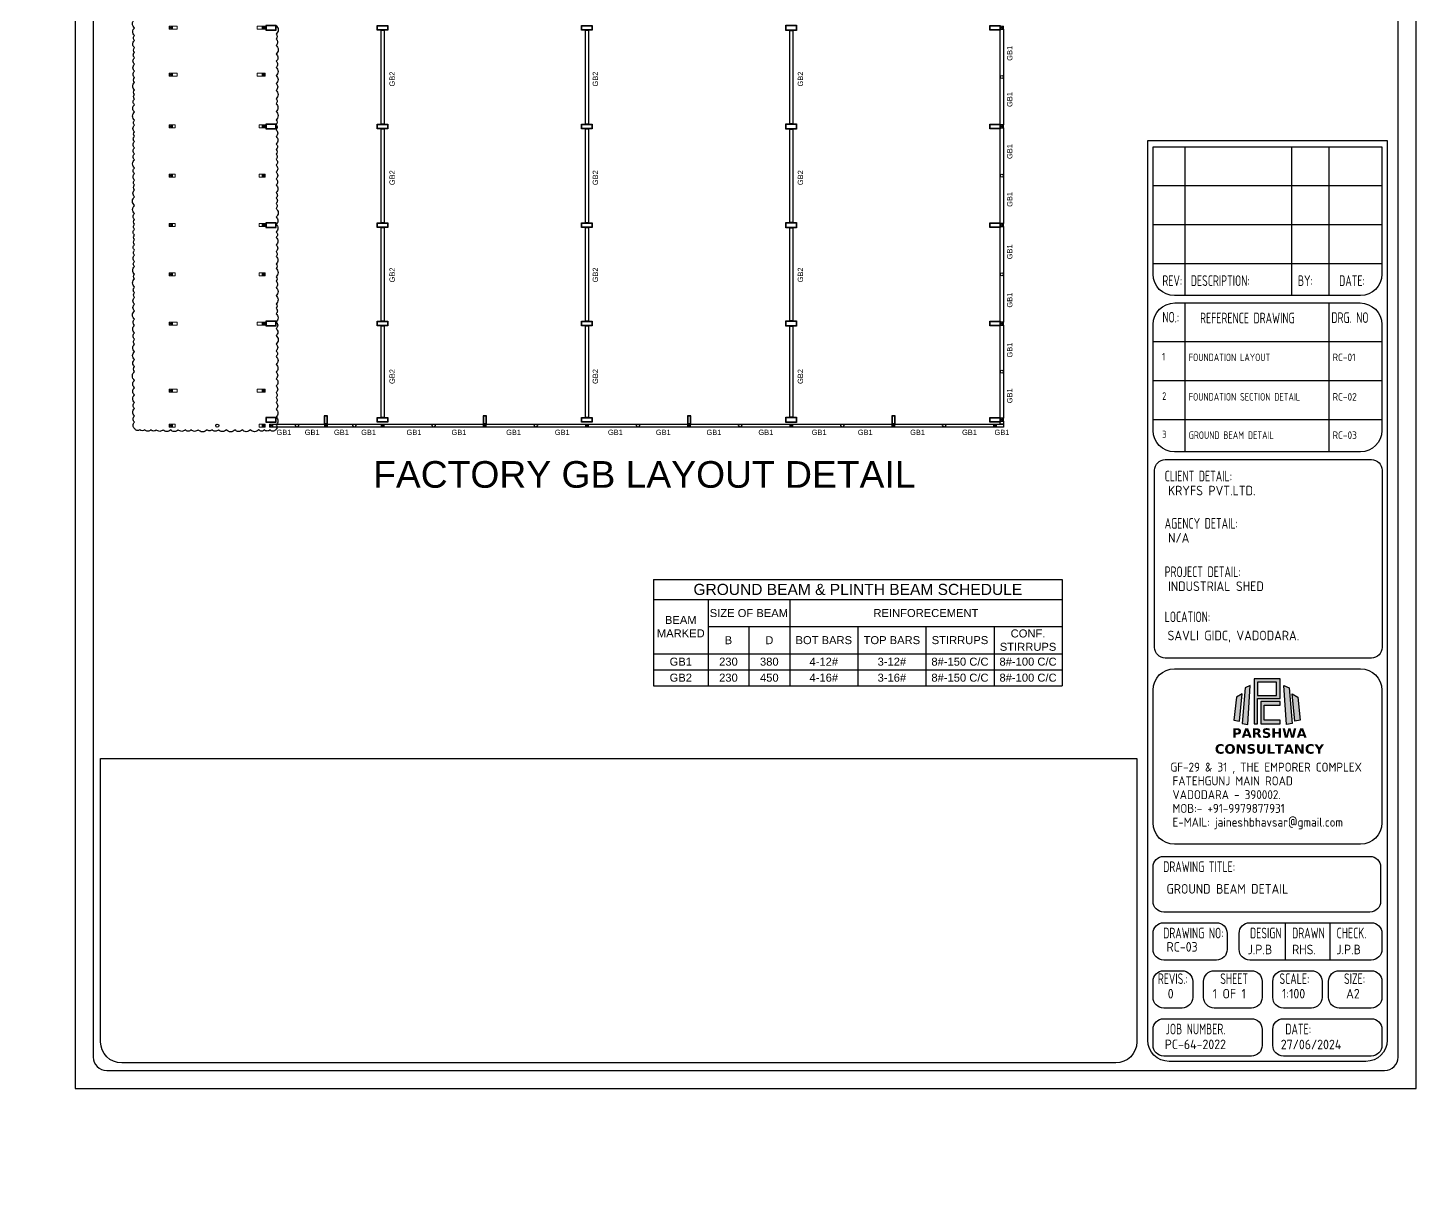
# Model space of a CAD drawing. Header units: inches. Extents: x -605 to 2991212, y -2872845 to 0.
# Drawn here: x 2460147 to 2564260, y -2521806 to -2434741 of the extents above; entities that cross this region are included whole.
import ezdxf
from ezdxf import colors
from ezdxf.entities.mleader import LeaderData, LeaderLine
from ezdxf.enums import TextEntityAlignment as Align
from ezdxf.math import Vec2, Vec3

# ---------------------------------------------------------------- set-up
doc = ezdxf.new("R2010")
doc.units = ezdxf.units.IN
doc.header["$LTSCALE"] = 600
doc.header["$MEASUREMENT"] = 0
doc.layers.add('rRCC 2', color=40, linetype='Continuous', lineweight=15)
doc.layers.add('rSHEET', color=2, linetype='Continuous', lineweight=30)
doc.layers.add('see level', color=2, linetype='Continuous')
doc.styles.get("Standard").update_dxf_attribs({"font": 'arial.ttf'})
doc.styles.add('TEXT3', font='geniso.shx')
doc.styles.add('TEXT3 0.75NA', font='geniso.shx', dxfattribs={"width": 0.75})

# ---------------------------------------------------------------- blocks, each defined once
blk = doc.blocks.new('*T1326')
at = {"layer": 'see level', "color": 0, "linetype": 'ByBlock', "lineweight": -2}
for p, q in [((0, 0), (30635, 0)), ((0, 0), (0, -5576)), ((30635, 0), (30635, -7977)), ((0, -1512), (30635, -1512)), ((4085, -1512), (4085, -7977)), ((10212, -1512), (10212, -7977)), ((4085, -3544), (30635, -3544)), ((7148, -3544), (7148, -7977)), ((15317, -3544), (15317, -7977)), ((20423, -3544), (20423, -7977)), ((25529, -3544), (25529, -7977)), ((0, -5576), (30635, -5576)), ((0, -5576), (0, -7977)), ((0, -6776), (30635, -6776)), ((0, -7977), (30635, -7977))]:
    blk.add_line(p, q, dxfattribs=at)
at = {"layer": 'see level', "color": 0, "linetype": 'ByBlock', "attachment_point": 5}
for s, insert, char_height, width in [('GROUND BEAM & PLINTH BEAM SCHEDULE', (15317, -756), 833.64, 30234.8), ('BEAM MARKED', (2042, -3544), 600.22, 3684.51), ('SIZE OF BEAM', (7148, -2528), 600.22, 5726.84), ('REINFORECEMENT', (20423, -2528), 600.22, 20023.15), ('CONF. STIRRUPS', (28082, -4560), 600.22, 4705.68), ('B', (5616, -4560), 600, 2663.35), ('D', (8680, -4560), 600, 2663.35), ('BOT BARS', (12765, -4560), 600.2, 4705.68), ('TOP BARS', (17870, -4560), 600.2, 4705.68), ('STIRRUPS', (22976, -4560), 600.2, 4705.68), ('GB1', (2042, -6176), 600.2, 3684.51), ('230', (5616, -6176), 600.2, 2663.35), ('380', (8680, -6176), 600.2, 2663.35), ('4-12#', (12765, -6176), 600.2, 4705.68), ('3-12#', (17870, -6176), 600.2, 4705.68), ('8#-150 C/C', (22976, -6176), 600.2, 4705.68), ('8#-100 C/C', (28082, -6176), 600.2, 4705.68), ('GB2', (2042, -7376), 600.2, 3684.51), ('230', (5616, -7376), 600.2, 2663.35), ('450', (8680, -7376), 600.2, 2663.35), ('4-16#', (12765, -7376), 600.2, 4705.68), ('3-16#', (17870, -7376), 600.2, 4705.68), ('8#-150 C/C', (22976, -7376), 600.2, 4705.68), ('8#-100 C/C', (28082, -7376), 600.2, 4705.68)]:
    blk.add_mtext(s, dxfattribs=dict(at, insert=insert, char_height=char_height, width=width))
blk = doc.blocks.new('CCGE4RC G')
at = {"color": 3, "linetype": 'ByBlock'}
for points in [[(2419338, -2536288), (2420108, -2536288), (2420108, -2535938), (2419338, -2535938)], [(2427683, -2535938), (2428483, -2535938), (2428483, -2536288), (2427683, -2536288)], [(2443003, -2535938), (2443803, -2535938), (2443803, -2536288), (2443003, -2536288)], [(2458323, -2535913), (2459123, -2535913), (2459123, -2536313), (2458323, -2536313)], [(2473613, -2535938), (2474383, -2535938), (2474383, -2536288), (2473613, -2536288)], [(2419338, -2543688), (2420108, -2543688), (2420108, -2543338), (2419338, -2543338)], [(2427683, -2543338), (2428483, -2543338), (2428483, -2543688), (2427683, -2543688)], [(2443003, -2543338), (2443803, -2543338), (2443803, -2543688), (2443003, -2543688)], [(2458323, -2543313), (2459123, -2543313), (2459123, -2543713), (2458323, -2543713)], [(2473613, -2543338), (2474383, -2543338), (2474383, -2543688), (2473613, -2543688)], [(2419338, -2551088), (2420108, -2551088), (2420108, -2550738), (2419338, -2550738)], [(2427683, -2550738), (2428483, -2550738), (2428483, -2551088), (2427683, -2551088)], [(2443003, -2550738), (2443803, -2550738), (2443803, -2551088), (2443003, -2551088)], [(2458323, -2550713), (2459123, -2550713), (2459123, -2551113), (2458323, -2551113)], [(2473613, -2550738), (2474383, -2550738), (2474383, -2551088), (2473613, -2551088)], [(2419338, -2558488), (2420108, -2558488), (2420108, -2558138), (2419338, -2558138)], [(2427683, -2558138), (2428483, -2558138), (2428483, -2558488), (2427683, -2558488)], [(2443003, -2558138), (2443803, -2558138), (2443803, -2558488), (2443003, -2558488)], [(2458323, -2558113), (2459123, -2558113), (2459123, -2558513), (2458323, -2558513)], [(2473613, -2558138), (2474383, -2558138), (2474383, -2558488), (2473613, -2558488)], [(2423708, -2565218), (2423708, -2565818), (2423958, -2565818), (2423958, -2565218)], [(2435618, -2565218), (2435618, -2565818), (2435868, -2565818), (2435868, -2565218)], [(2450938, -2565218), (2450938, -2565818), (2451188, -2565818), (2451188, -2565218)], [(2458323, -2565318), (2459123, -2565318), (2459123, -2565718), (2458323, -2565718)], [(2466258, -2565218), (2466258, -2565818), (2466508, -2565818), (2466508, -2565218)], [(2419338, -2565693), (2420108, -2565693), (2420108, -2565343), (2419338, -2565343)], [(2427683, -2565343), (2428483, -2565343), (2428483, -2565693), (2427683, -2565693)], [(2443003, -2565343), (2443803, -2565343), (2443803, -2565693), (2443003, -2565693)], [(2473608, -2565343), (2474378, -2565343), (2474378, -2565693), (2473608, -2565693)]]:
    blk.add_lwpolyline(points, close=True, dxfattribs=at)
at = {"color": 2, "linetype": 'ByBlock'}
for points in [[(2419363, -2536263), (2420083, -2536263), (2420083, -2535963), (2419363, -2535963)], [(2427708, -2535963), (2428458, -2535963), (2428458, -2536263), (2427708, -2536263)], [(2443028, -2535963), (2443778, -2535963), (2443778, -2536263), (2443028, -2536263)], [(2458348, -2535938), (2459098, -2535938), (2459098, -2536288), (2458348, -2536288)], [(2473638, -2535963), (2474358, -2535963), (2474358, -2536263), (2473638, -2536263)], [(2419363, -2543663), (2420083, -2543663), (2420083, -2543363), (2419363, -2543363)], [(2427708, -2543363), (2428458, -2543363), (2428458, -2543663), (2427708, -2543663)], [(2443028, -2543363), (2443778, -2543363), (2443778, -2543663), (2443028, -2543663)], [(2458348, -2543338), (2459098, -2543338), (2459098, -2543688), (2458348, -2543688)], [(2473638, -2543363), (2474358, -2543363), (2474358, -2543663), (2473638, -2543663)], [(2458348, -2550738), (2459098, -2550738), (2459098, -2551088), (2458348, -2551088)], [(2419363, -2551063), (2420083, -2551063), (2420083, -2550763), (2419363, -2550763)], [(2427708, -2550763), (2428458, -2550763), (2428458, -2551063), (2427708, -2551063)], [(2443028, -2550763), (2443778, -2550763), (2443778, -2551063), (2443028, -2551063)], [(2473638, -2550763), (2474358, -2550763), (2474358, -2551063), (2473638, -2551063)], [(2419363, -2558463), (2420083, -2558463), (2420083, -2558163), (2419363, -2558163)], [(2427708, -2558163), (2428458, -2558163), (2428458, -2558463), (2427708, -2558463)], [(2443028, -2558163), (2443778, -2558163), (2443778, -2558463), (2443028, -2558463)], [(2458348, -2558138), (2459098, -2558138), (2459098, -2558488), (2458348, -2558488)], [(2473638, -2558163), (2474358, -2558163), (2474358, -2558463), (2473638, -2558463)], [(2423733, -2565243), (2423733, -2565793), (2423933, -2565793), (2423933, -2565243)], [(2435643, -2565243), (2435643, -2565793), (2435843, -2565793), (2435843, -2565243)], [(2450963, -2565243), (2450963, -2565793), (2451163, -2565793), (2451163, -2565243)], [(2466283, -2565243), (2466283, -2565793), (2466483, -2565793), (2466483, -2565243)], [(2419363, -2565668), (2420083, -2565668), (2420083, -2565368), (2419363, -2565368)], [(2427708, -2565368), (2428458, -2565368), (2428458, -2565668), (2427708, -2565668)], [(2443028, -2565368), (2443778, -2565368), (2443778, -2565668), (2443028, -2565668)], [(2458348, -2565343), (2459098, -2565343), (2459098, -2565693), (2458348, -2565693)], [(2473633, -2565368), (2474353, -2565368), (2474353, -2565668), (2473633, -2565668)]]:
    blk.add_lwpolyline(points, close=True, dxfattribs=at)
at = {"color": 8, "linetype": 'ByBlock'}
for centre in [(2474513, -2539813), (2474513, -2539813), (2474513, -2547213), (2474513, -2547213), (2474513, -2554613), (2474513, -2554613), (2474513, -2561915), (2474513, -2561915), (2415688, -2565962), (2421663, -2565958), (2425958, -2565957), (2431913, -2565957), (2439573, -2565957), (2439573, -2565957), (2447233, -2565957), (2447233, -2565957), (2454893, -2565957), (2454893, -2565957), (2462553, -2565957), (2462553, -2565957), (2470188, -2565957)]:
    blk.add_circle(centre, 115, dxfattribs=at)
at = {"layer": 'rRCC 2', "color": 6}
for p, q in [((2412088, -2535998), (2412318, -2536228)), ((2412088, -2536228), (2412318, -2535998)), ((2419288, -2535998), (2419058, -2536228)), ((2419288, -2536228), (2419058, -2535998)), ((2474628, -2535998), (2474398, -2536228)), ((2474628, -2536228), (2474398, -2535998)), ((2412088, -2539509), (2412318, -2539739)), ((2412088, -2539739), (2412318, -2539509)), ((2419288, -2539509), (2419058, -2539739)), ((2419288, -2539739), (2419058, -2539509)), ((2412088, -2543398), (2412318, -2543628)), ((2412088, -2543628), (2412318, -2543398)), ((2419288, -2543398), (2419058, -2543628)), ((2419288, -2543628), (2419058, -2543398)), ((2474628, -2543398), (2474398, -2543628)), ((2474628, -2543628), (2474398, -2543398)), ((2412088, -2547099), (2412318, -2547329)), ((2412088, -2547329), (2412318, -2547099)), ((2419288, -2547099), (2419058, -2547329)), ((2419288, -2547329), (2419058, -2547099)), ((2412088, -2550798), (2412318, -2551028)), ((2412088, -2551028), (2412318, -2550798)), ((2419288, -2550798), (2419058, -2551028)), ((2419288, -2551028), (2419058, -2550798)), ((2474628, -2550798), (2474398, -2551028)), ((2474628, -2551028), (2474398, -2550798)), ((2412088, -2554499), (2412318, -2554729)), ((2412088, -2554729), (2412318, -2554499)), ((2419288, -2554499), (2419058, -2554729)), ((2419288, -2554729), (2419058, -2554499)), ((2412088, -2558199), (2412318, -2558429)), ((2412088, -2558429), (2412318, -2558199)), ((2419288, -2558198), (2419058, -2558428)), ((2419288, -2558428), (2419058, -2558198)), ((2474628, -2558198), (2474398, -2558428)), ((2474628, -2558428), (2474398, -2558198)), ((2412088, -2563217), (2412318, -2563447)), ((2412088, -2563447), (2412318, -2563217)), ((2419288, -2563217), (2419058, -2563447)), ((2419288, -2563447), (2419058, -2563217)), ((2412088, -2565842), (2412318, -2566072)), ((2412088, -2566072), (2412318, -2565842)), ((2419288, -2565842), (2419058, -2566072)), ((2419288, -2566072), (2419058, -2565842)), ((2419838, -2565842), (2419608, -2566072)), ((2419838, -2566072), (2419608, -2565842)), ((2423948, -2565842), (2423718, -2566072)), ((2423948, -2566072), (2423718, -2565842)), ((2428198, -2565842), (2427968, -2566072)), ((2428198, -2566072), (2427968, -2565842)), ((2435858, -2565842), (2435628, -2566072)), ((2435858, -2566072), (2435628, -2565842)), ((2443518, -2565842), (2443288, -2566072)), ((2443518, -2566072), (2443288, -2565842)), ((2451178, -2565842), (2450948, -2566072)), ((2451178, -2566072), (2450948, -2565842)), ((2458838, -2565842), (2458608, -2566072)), ((2458838, -2566072), (2458608, -2565842)), ((2466498, -2565842), (2466268, -2566072)), ((2466498, -2566072), (2466268, -2565842)), ((2474108, -2565842), (2473878, -2566072)), ((2474108, -2566072), (2473878, -2565842)), ((2474628, -2565403), (2474398, -2565633)), ((2474628, -2565633), (2474398, -2565403))]:
    blk.add_line(p, q, dxfattribs=at)
for points in [[(2412088, -2536228), (2412088, -2535998), (2412688, -2535998), (2412688, -2536228)], [(2412088, -2535998), (2412318, -2535998), (2412318, -2536228), (2412088, -2536228)], [(2419288, -2536228), (2419288, -2535998), (2418688, -2535998), (2418688, -2536228)], [(2419288, -2535998), (2419058, -2535998), (2419058, -2536228), (2419288, -2536228)], [(2474628, -2535998), (2474398, -2535998), (2474398, -2536228), (2474628, -2536228)], [(2412088, -2539739), (2412088, -2539509), (2412688, -2539509), (2412688, -2539739)], [(2412088, -2539509), (2412318, -2539509), (2412318, -2539739), (2412088, -2539739)], [(2419288, -2539739), (2419288, -2539509), (2418688, -2539509), (2418688, -2539739)], [(2419288, -2539509), (2419058, -2539509), (2419058, -2539739), (2419288, -2539739)], [(2412088, -2543628), (2412088, -2543398), (2412538, -2543398), (2412538, -2543628)], [(2412088, -2543398), (2412318, -2543398), (2412318, -2543628), (2412088, -2543628)], [(2419288, -2543628), (2419288, -2543398), (2418838, -2543398), (2418838, -2543628)], [(2419288, -2543398), (2419058, -2543398), (2419058, -2543628), (2419288, -2543628)], [(2474628, -2543398), (2474398, -2543398), (2474398, -2543628), (2474628, -2543628)], [(2412088, -2547329), (2412088, -2547099), (2412538, -2547099), (2412538, -2547329)], [(2412088, -2547099), (2412318, -2547099), (2412318, -2547329), (2412088, -2547329)], [(2419288, -2547329), (2419288, -2547099), (2418838, -2547099), (2418838, -2547329)], [(2419288, -2547099), (2419058, -2547099), (2419058, -2547329), (2419288, -2547329)], [(2412088, -2551028), (2412088, -2550798), (2412538, -2550798), (2412538, -2551028)], [(2412088, -2550798), (2412318, -2550798), (2412318, -2551028), (2412088, -2551028)], [(2419288, -2551028), (2419288, -2550798), (2418838, -2550798), (2418838, -2551028)], [(2419288, -2550798), (2419058, -2550798), (2419058, -2551028), (2419288, -2551028)], [(2474628, -2550798), (2474398, -2550798), (2474398, -2551028), (2474628, -2551028)], [(2412088, -2554729), (2412088, -2554499), (2412538, -2554499), (2412538, -2554729)], [(2412088, -2554499), (2412318, -2554499), (2412318, -2554729), (2412088, -2554729)], [(2419288, -2554729), (2419288, -2554499), (2418838, -2554499), (2418838, -2554729)], [(2419288, -2554499), (2419058, -2554499), (2419058, -2554729), (2419288, -2554729)], [(2412088, -2558429), (2412088, -2558199), (2412688, -2558199), (2412688, -2558429)], [(2412088, -2558199), (2412318, -2558199), (2412318, -2558429), (2412088, -2558429)], [(2419288, -2558428), (2419288, -2558198), (2418688, -2558198), (2418688, -2558428)], [(2419288, -2558198), (2419058, -2558198), (2419058, -2558428), (2419288, -2558428)], [(2474628, -2558198), (2474398, -2558198), (2474398, -2558428), (2474628, -2558428)], [(2412088, -2563447), (2412088, -2563217), (2412688, -2563217), (2412688, -2563447)], [(2412088, -2563217), (2412318, -2563217), (2412318, -2563447), (2412088, -2563447)], [(2419288, -2563447), (2419288, -2563217), (2418688, -2563217), (2418688, -2563447)], [(2419288, -2563217), (2419058, -2563217), (2419058, -2563447), (2419288, -2563447)], [(2412088, -2566072), (2412088, -2565842), (2412538, -2565842), (2412538, -2566072)], [(2412088, -2565842), (2412318, -2565842), (2412318, -2566072), (2412088, -2566072)], [(2419288, -2566072), (2419288, -2565842), (2418838, -2565842), (2418838, -2566072)], [(2419288, -2565842), (2419058, -2565842), (2419058, -2566072), (2419288, -2566072)], [(2419838, -2565842), (2419608, -2565842), (2419608, -2566072), (2419838, -2566072)], [(2423948, -2565842), (2423718, -2565842), (2423718, -2566072), (2423948, -2566072)], [(2428198, -2565842), (2427968, -2565842), (2427968, -2566072), (2428198, -2566072)], [(2435858, -2565842), (2435628, -2565842), (2435628, -2566072), (2435858, -2566072)], [(2443518, -2565842), (2443288, -2565842), (2443288, -2566072), (2443518, -2566072)], [(2451178, -2565842), (2450948, -2565842), (2450948, -2566072), (2451178, -2566072)], [(2458838, -2565842), (2458608, -2565842), (2458608, -2566072), (2458838, -2566072)], [(2466498, -2565842), (2466268, -2565842), (2466268, -2566072), (2466498, -2566072)], [(2474108, -2565842), (2473878, -2565842), (2473878, -2566072), (2474108, -2566072)], [(2474628, -2565403), (2474398, -2565403), (2474398, -2565633), (2474628, -2565633)]]:
    blk.add_lwpolyline(points, close=True, dxfattribs=at)
blk = doc.blocks.new('Q')
at = {"linetype": 'Continuous', "ltscale": 0.5}
h = blk.add_hatch(color=10, dxfattribs=at)
h.dxf.hatch_style = 1
h.paths.add_polyline_path([(7.87, 17.31), (7.27, 9.83), (8.41, 9.62), (8.96, 17.82)])
h.paths.add_polyline_path([(17.1, 17.31), (17.7, 9.83), (16.56, 9.62), (16.01, 17.82)])
h = blk.add_hatch(color=152, dxfattribs=at)
h.dxf.hatch_style = 1
h.paths.add_polyline_path([(9.79, 19.18), (9.79, 9.76), (10.5, 9.76), (10.5, 15.05), (15.19, 15.05), (15.19, 19.18)])
h.paths.add_polyline_path([(10.5, 18.5), (10.5, 15.72), (14.45, 15.72), (14.45, 18.5)], flags=16)
h = blk.add_hatch(color=152, dxfattribs=at)
h.dxf.hatch_style = 1
h.paths.add_polyline_path([(6.07, 15.37), (5.53, 10.52), (6.67, 10.29), (7.27, 16.02)])
h.paths.add_polyline_path([(18.9, 15.37), (19.44, 10.52), (18.3, 10.29), (17.7, 16.02)])
h = blk.add_hatch(color=152, dxfattribs=at)
h.dxf.hatch_style = 1
h.paths.add_polyline_path([(11.15, 14.43), (11.15, 9.76), (15.19, 9.76), (15.19, 10.52), (11.87, 10.52), (11.87, 13.69), (15.19, 13.69), (15.19, 14.43)])
at = {"color": 10, "linetype": 'Continuous'}
for points in [[(7.87, 17.31), (7.27, 9.83), (8.41, 9.62), (8.96, 17.82), (7.87, 17.31)], [(17.1, 17.31), (17.7, 9.83), (16.56, 9.62), (16.01, 17.82), (17.1, 17.31)]]:
    blk.add_lwpolyline(points, dxfattribs=at)
at = {"color": 152, "linetype": 'Continuous'}
for points in [[(9.79, 19.18), (9.79, 9.76), (10.5, 9.76), (10.5, 15.05), (15.19, 15.05), (15.19, 19.18), (9.79, 19.18)], [(10.5, 18.5), (10.5, 15.72), (14.45, 15.72), (14.45, 18.5), (10.5, 18.5)], [(6.07, 15.37), (5.53, 10.52), (6.67, 10.29), (7.27, 16.02), (6.07, 15.37)], [(18.9, 15.37), (19.44, 10.52), (18.3, 10.29), (17.7, 16.02), (18.9, 15.37)], [(11.15, 14.43), (11.15, 9.76), (15.19, 9.76), (15.19, 10.52), (11.87, 10.52), (11.87, 13.69), (15.19, 13.69), (15.19, 14.43), (11.15, 14.43)]]:
    blk.add_lwpolyline(points, dxfattribs=at)
at = {"linetype": 'Continuous', "insert": (1.32, 8.82), "char_height": 2, "attachment_point": 1}
blk.add_mtext_dynamic_manual_height_columns('\\pxqc;{\\fVerdana|b1|i0|c0|p34;\\C152;PARSHWA\\PCONSULTANCY }', width=23.282, gutter_width=1, heights=[6.3], dxfattribs=at)
blk = doc.blocks.new('_DotBlank')
at = {"color": 0, "linetype": 'ByBlock', "lineweight": -2}
blk.add_line((-0.5, 0), (-1, 0), dxfattribs=at)
blk.add_circle((0, 0), 0.5, dxfattribs=at)

msp = doc.modelspace()

# ---------------------------------------------------------------- linework, layer by layer
at = {"color": 1, "linetype": 'ByBlock'}
msp.add_lwpolyline([(2478762.5, -2434576.2, -0.5), (2478762.5, -2435219.2, -0.5), (2478762.5, -2435578.8, -0.5), (2478762.5, -2436064.7, -0.5), (2478762.5, -2436720.6, -0.5), (2478762.5, -2437254.5, -0.5), (2478762.5, -2437721.3, -0.5), (2478762.5, -2438331, -0.5), (2478762.5, -2438925.9, -0.5), (2478762.5, -2439438.5, -0.5), (2478762.5, -2440067.1, -0.5), (2478762.5, -2440442.3, -0.5), (2478762.5, -2441020, -0.5), (2478762.5, -2441650.6, -0.5), (2478762.5, -2442013, -0.5), (2478762.5, -2442395.7, -0.5), (2478762.5, -2442908.2, -0.5), (2478762.5, -2443444.1, -0.5), (2478762.5, -2443883.5, -0.5), (2478762.5, -2444221.9, -0.5), (2478762.5, -2444609.9, -0.5), (2478762.5, -2445049.9, -0.5), (2478762.5, -2445576.9, -0.5), (2478762.5, -2446078.8, -0.5), (2478762.5, -2446552.2, -0.5), (2478762.5, -2447110.6, -0.5), (2478762.5, -2447518.5, -0.5), (2478762.5, -2447922.8, -0.5), (2478762.5, -2448294.1, -0.5), (2478762.5, -2448955.9, -0.5), (2478762.5, -2449491.1, -0.5), (2478762.5, -2450048.5, -0.5), (2478762.5, -2450481.1, -0.5), (2478762.5, -2451020.1, -0.5), (2478762.5, -2451538.3, -0.5), (2478762.5, -2451909.9, -0.5), (2478762.5, -2452454.3, -0.5), (2478762.5, -2452795.3, -0.5), (2478762.5, -2453427.9, -0.5), (2478762.5, -2453762.4, -0.5), (2478762.5, -2454230.8, -0.5), (2478762.5, -2454839.1, -0.5), (2478762.5, -2455453, -0.5), (2478762.5, -2455789.3, -0.5), (2478762.5, -2456196.2, -0.5), (2478762.5, -2456811.3, -0.5), (2478762.5, -2457309, -0.5), (2478762.5, -2457836.8, -0.5), (2478762.5, -2458474.9, -0.5), (2478762.5, -2458977.6, -0.5), (2478762.5, -2459407.7, -0.5), (2478762.5, -2460001.7, -0.5), (2478762.5, -2460570.1, -0.5), (2478762.5, -2461070.6, -0.5), (2478762.5, -2461615.9, -0.5), (2478762.5, -2462114.6, -0.5), (2478762.5, -2462489.2, -0.5), (2478762.5, -2462861.6, -0.5), (2478762.5, -2463363.2, -0.5), (2478762.5, -2463946.8, -0.5), (2478762.5, -2464529.4, -0.5), (2478739.4, -2464896, -0.5), (2478301.4, -2464896, -0.5), (2477894.7, -2464896, -0.5), (2477469.4, -2464896, -0.5), (2476837, -2464896, -0.5), (2476225.7, -2464896, -0.5), (2475685.2, -2464896, -0.5), (2475028.3, -2464896, -0.5), (2474439.8, -2464896, -0.5), (2473966.6, -2464896, -0.5), (2473584.9, -2464896, -0.5), (2472918.3, -2464896, -0.5), (2472398.3, -2464896, -0.5), (2471949.5, -2464896, -0.5), (2471426.7, -2464896, -0.5), (2470855.9, -2464896, -0.5), (2470293.5, -2464896, -0.5), (2469782.6, -2464896, -0.5), (2469375.8, -2464896, -0.5), (2468917.5, -2464896, -0.5), (2468554.5, -2464896, -0.5), (2468159.6, -2464815.7, -0.5), (2468159.6, -2464334.3, -0.5), (2468159.6, -2463866.1, -0.5), (2468159.6, -2463308.7, -0.5), (2468159.6, -2462863.9, -0.5), (2468159.6, -2462290, -0.5), (2468159.6, -2461748.5, -0.5), (2468159.6, -2461194.4, -0.5), (2468159.6, -2460529.6, -0.5), (2468159.6, -2460159.7, -0.5), (2468159.6, -2459633.7, -0.5), (2468159.6, -2459037.5, -0.5), (2468159.6, -2458491.1, -0.5), (2468159.6, -2458108.9, -0.5), (2468159.6, -2457631.9, -0.5), (2468159.6, -2457063.8, -0.5), (2468159.6, -2456609.8, -0.5), (2468159.6, -2455979.5, -0.5), (2468159.6, -2455482.5, -0.5), (2468159.6, -2454966.3, -0.5), (2468159.6, -2454614.5, -0.5), (2468159.6, -2454203, -0.5), (2468159.6, -2453576.7, -0.5), (2468159.6, -2453223.1, -0.5), (2468159.6, -2452657.6, -0.5), (2468159.6, -2452269.8, -0.5), (2468159.6, -2451809.2, -0.5), (2468159.6, -2451427.5, -0.5), (2468159.6, -2451003.1, -0.5), (2468159.6, -2450633.3, -0.5), (2468159.6, -2450293.7, -0.5), (2468159.6, -2449859.9, -0.5), (2468159.6, -2449485.8, -0.5), (2468159.6, -2449133.5, -0.5), (2468159.6, -2448683.7, -0.5), (2468159.6, -2448077.8, -0.5), (2468159.6, -2447421.1, -0.5), (2468159.6, -2446903.6, -0.5), (2468159.6, -2446549.9, -0.5), (2468159.6, -2446168.8, -0.5), (2468159.6, -2445687.6, -0.5), (2468159.6, -2445258.3, -0.5), (2468159.6, -2444639.3, -0.5), (2468159.6, -2444193.4, -0.5), (2468159.6, -2443743.3, -0.5), (2468159.6, -2443278.8, -0.5), (2468159.6, -2442882, -0.5), (2468159.6, -2442547.2, -0.5), (2468159.6, -2442050.1, -0.5), (2468159.6, -2441677.6, -0.5), (2468159.6, -2441057.7, -0.5), (2468159.6, -2440516.6, -0.5), (2468159.6, -2440082.3, -0.5), (2468159.6, -2439738.3, -0.5), (2468159.6, -2439401.9, -0.5), (2468159.6, -2438843.2, -0.5), (2468159.6, -2438477.9, -0.5), (2468159.6, -2438000.2, -0.5), (2468159.6, -2437480.2, -0.5), (2468159.6, -2436987.4, -0.5), (2468159.6, -2436591.9, -0.5), (2468159.6, -2436231.2, -0.5), (2468159.6, -2435697.1, -0.5), (2468159.6, -2435321.6, -0.5), (2468159.6, -2434759.7, -0.5), (2468159.6, -2434108.3, -0.5)], format="xyb", dxfattribs=at)
for points in [[(2486640.7, -2434915.7), (2486870.7, -2434915.7), (2486870.7, -2441965.7), (2486640.7, -2441965.7)], [(2501960.7, -2434915.7), (2502190.7, -2434915.7), (2502190.7, -2441965.7), (2501960.7, -2441965.7)], [(2517280.7, -2434940.7), (2517510.7, -2434940.7), (2517510.7, -2441940.7), (2517280.7, -2441940.7)], [(2533070.7, -2434855.7), (2533300.7, -2434855.7), (2533300.7, -2442025.7), (2533070.7, -2442025.7)], [(2486640.7, -2442315.7), (2486870.7, -2442315.7), (2486870.7, -2449365.7), (2486640.7, -2449365.7)], [(2501960.7, -2442315.7), (2502190.7, -2442315.7), (2502190.7, -2449365.7), (2501960.7, -2449365.7)], [(2517280.7, -2442340.7), (2517510.7, -2442340.7), (2517510.7, -2449340.7), (2517280.7, -2449340.7)], [(2533070.7, -2442255.7), (2533300.7, -2442255.7), (2533300.7, -2449425.7), (2533070.7, -2449425.7)], [(2486640.7, -2449715.7), (2486870.7, -2449715.7), (2486870.7, -2456765.7), (2486640.7, -2456765.7)], [(2501960.7, -2449715.7), (2502190.7, -2449715.7), (2502190.7, -2456765.7), (2501960.7, -2456765.7)], [(2517280.7, -2449740.7), (2517510.7, -2449740.7), (2517510.7, -2456740.7), (2517280.7, -2456740.7)], [(2533070.7, -2449655.7), (2533300.7, -2449655.7), (2533300.7, -2456825.7), (2533070.7, -2456825.7)], [(2533070.7, -2457055.7), (2533300.7, -2457055.7), (2533300.7, -2464030.7), (2533070.7, -2464030.7)], [(2486640.7, -2457115.7), (2486870.7, -2457115.7), (2486870.7, -2463970.7), (2486640.7, -2463970.7)], [(2501960.7, -2457115.7), (2502190.7, -2457115.7), (2502190.7, -2463970.7), (2501960.7, -2463970.7)], [(2517280.7, -2457140.7), (2517510.7, -2457140.7), (2517510.7, -2463945.7), (2517280.7, -2463945.7)], [(2533070.7, -2464260.7), (2533300.7, -2464260.7), (2533300.7, -2464470.2), (2533070.7, -2464470.2)], [(2478510.7, -2464470.2), (2482390.7, -2464470.2), (2482390.7, -2464700.2), (2478510.7, -2464700.2)], [(2482620.7, -2464470.2), (2486640.7, -2464470.2), (2486640.7, -2464700.2), (2482620.7, -2464700.2)], [(2486870.7, -2464470.2), (2494300.7, -2464470.2), (2494300.7, -2464700.2), (2486870.7, -2464700.2)], [(2494530.7, -2464470.2), (2501960.7, -2464470.2), (2501960.7, -2464700.2), (2494530.7, -2464700.2)], [(2502190.7, -2464470.2), (2509620.7, -2464470.2), (2509620.7, -2464700.2), (2502190.7, -2464700.2)], [(2509850.7, -2464470.2), (2517280.7, -2464470.2), (2517280.7, -2464700.2), (2509850.7, -2464700.2)], [(2517510.7, -2464470.2), (2524940.7, -2464470.2), (2524940.7, -2464700.2), (2517510.7, -2464700.2)], [(2525170.7, -2464470.2), (2532550.7, -2464470.2), (2532550.7, -2464700.2), (2525170.7, -2464700.2)], [(2532780.7, -2464470.2), (2533300.7, -2464470.2), (2533300.7, -2464700.2), (2532780.7, -2464700.2)]]:
    msp.add_lwpolyline(points, close=True, dxfattribs=at)
at = {"layer": 'rSHEET'}
for p, q in [((2546921, -2443662.7), (2546921, -2454835.8)), ((2554901.8, -2443662.7), (2554901.8, -2454835.8)), ((2557695, -2443662.7), (2557695, -2454835.8)), ((2561685.4, -2446589), (2544526.8, -2446589)), ((2561685.4, -2449515.3), (2544526.8, -2449515.3)), ((2561685.4, -2452441.6), (2544526.8, -2452441.6)), ((2546921, -2455388), (2546921, -2466561.1)), ((2557695, -2455388), (2557695, -2466561.1)), ((2561685.4, -2458314.3), (2544526.8, -2458314.3)), ((2561685.4, -2461240.6), (2544526.8, -2461240.6)), ((2561685.4, -2464166.9), (2544526.8, -2464166.9)), ((2554431.6, -2501885.4), (2554431.6, -2504688)), ((2557789, -2501885.4), (2557789, -2504688))]:
    msp.add_line(p, q, dxfattribs=at)
msp.add_lwpolyline([(2564259.7, -2514332.9), (2564259.7, -2372110.5), (2463698.3, -2372110.5), (2463698.3, -2514332.9)], close=True, dxfattribs=at)
for points in [[(2562907.7, -2511962.5), (2562907.7, -2374480.9, 0.41421356), (2561891.9, -2373465), (2466066.2, -2373465, 0.41421356), (2465050.3, -2374480.9), (2465050.3, -2511962.5, 0.41421356), (2466066.2, -2512978.4), (2561891.9, -2512978.4, 0.41421356)], [(2544127.7, -2443199), (2562084.5, -2443199), (2562084.5, -2510692.2, -0.41421356), (2560488.3, -2512288.4), (2545723.9, -2512288.4, -0.41421356), (2544127.7, -2510692.2)], [(2561685.4, -2443662.7), (2561685.4, -2453239.6, -0.41421356), (2560089.3, -2454835.8), (2546122.9, -2454835.8, -0.41421356), (2544526.8, -2453239.6), (2544526.8, -2443662.7)], [(2561685.4, -2457016.2), (2561685.4, -2464965, -0.41421356), (2560089.3, -2466561.1), (2546122.9, -2466561.1, -0.41421356), (2544526.8, -2464965), (2544526.8, -2457016.2, -0.41421356), (2546154.9, -2455388), (2560057.3, -2455388, -0.41421356)], [(2560905.6, -2482032), (2545436.4, -2482032, -0.41421356), (2544638.3, -2481233.9), (2544638.3, -2467940.8, -0.41421356), (2545436.4, -2467142.7), (2560905.6, -2467142.7, -0.41421356), (2561703.7, -2467940.8), (2561703.7, -2481233.9, -0.41421356)], [(2546122.9, -2482830.1), (2560089.3, -2482830.1, -0.41421356), (2561685.4, -2484426.2), (2561685.4, -2494402.2, -0.41421356), (2560089.3, -2495998.4), (2546122.9, -2495998.4, -0.41421356), (2544526.8, -2494402.2), (2544526.8, -2484426.2, -0.41421356)], [(2465608, -2489552.6), (2543318.9, -2489552.6), (2543318.9, -2510812.6, -0.41421356), (2541722.7, -2512408.8), (2467204.2, -2512408.8, -0.41421356), (2465608, -2510812.6)], [(2560790.7, -2501087.3), (2545324.8, -2501087.3, -0.41421356), (2544526.8, -2500289.2), (2544526.8, -2497705.7, -0.41421356), (2545324.8, -2496907.6), (2560790.7, -2496907.6, -0.41421356), (2561588.8, -2497705.7), (2561588.8, -2500289.2, -0.41421356)], [(2549283.7, -2504688), (2545324.8, -2504688, -0.41421356), (2544526.8, -2503889.9), (2544526.8, -2502683.4, -0.41421356), (2545324.8, -2501885.4), (2549283.7, -2501885.4, -0.41421356), (2550081.7, -2502683.4), (2550081.7, -2503889.9, -0.41421356)], [(2560887.4, -2504688), (2551780.1, -2504688, -0.41421356), (2550982, -2503889.9), (2550982, -2502683.4, -0.41421356), (2551780.1, -2501885.4), (2560887.4, -2501885.4, -0.41421356), (2561685.4, -2502683.4), (2561685.4, -2503889.9, -0.41421356)], [(2545324.8, -2505486), (2546697.9, -2505486, -0.41421356), (2547496, -2506284.1), (2547496, -2507490.6, -0.41421356), (2546697.9, -2508288.6), (2545324.8, -2508288.6, -0.41421356), (2544526.8, -2507490.6), (2544526.8, -2506284.1, -0.41421356)], [(2549114.4, -2505486), (2551909, -2505486, -0.41421356), (2552707.1, -2506284.1), (2552707.1, -2507490.6, -0.41421356), (2551909, -2508288.6), (2549114.4, -2508288.6, -0.41421356), (2548316.3, -2507490.6), (2548316.3, -2506284.1, -0.41421356)], [(2554303.2, -2505486), (2556398.2, -2505486, -0.41421356), (2557196.2, -2506284.1), (2557196.2, -2507490.6, -0.41421356), (2556398.2, -2508288.6), (2554303.2, -2508288.6, -0.41421356), (2553505.1, -2507490.6), (2553505.1, -2506284.1, -0.41421356)], [(2558481.8, -2505486), (2560887.4, -2505486, -0.41421356), (2561685.4, -2506284.1), (2561685.4, -2507490.6, -0.41421356), (2560887.4, -2508288.6), (2558481.8, -2508288.6, -0.41421356), (2557683.7, -2507490.6), (2557683.7, -2506284.1, -0.41421356)], [(2551909, -2511889.3), (2545324.8, -2511889.3, -0.41421356), (2544526.8, -2511091.2), (2544526.8, -2509884.8, -0.41421356), (2545324.8, -2509086.7), (2551909, -2509086.7, -0.41421356), (2552707.1, -2509884.8), (2552707.1, -2511091.2, -0.41421356)], [(2560887.4, -2511889.3), (2554303.2, -2511889.3, -0.41421356), (2553505.1, -2511091.2), (2553505.1, -2509884.8, -0.41421356), (2554303.2, -2509086.7), (2560887.4, -2509086.7, -0.41421356), (2561685.4, -2509884.8), (2561685.4, -2511091.2, -0.41421356)]]:
    msp.add_lwpolyline(points, format="xyb", close=True, dxfattribs=at)

# ---------------------------------------------------------------- block references
at = {"color": 1, "linetype": 'ByBlock'}
msp.add_blockref('CCGE4RC G', (58672.6, 101372.2), dxfattribs=at)
msp.add_blockref('*T1326', (2507070.8, -2476127.6))
at = {"linetype": 'Continuous', "xscale": 357.6196611876754, "yscale": 357.6196611876754, "zscale": 357.6196611876754}
msp.add_blockref('Q', (2548614.8, -2490451.6), dxfattribs=at)

# ---------------------------------------------------------------- texts
at = {"layer": 'rRCC 2'}
for s, p in [('GB1', (2533779.4, -2436659.5)), ('GB2', (2487469.2, -2438590.9)), ('GB2', (2502705.5, -2438590.9)), ('GB2', (2518083, -2438590.9)), ('GB1', (2533779.4, -2440123.4)), ('GB1', (2533779.4, -2444028.2)), ('GB2', (2487469.2, -2445991.2)), ('GB2', (2502705.5, -2445991.2)), ('GB2', (2518083, -2445991.2)), ('GB1', (2533779.4, -2447618.1)), ('GB1', (2533779.4, -2451554.5)), ('GB2', (2487469.2, -2453285.1)), ('GB2', (2502705.5, -2453285.1)), ('GB2', (2518083, -2453285.1)), ('GB1', (2533779.4, -2455175.9)), ('GB1', (2533779.4, -2458923.2)), ('GB2', (2487469.2, -2460906.8)), ('GB2', (2502705.5, -2460906.8)), ('GB2', (2518083, -2460906.8)), ('GB1', (2533779.4, -2462355.7))]:
    msp.add_text(s, height=400, rotation=90, dxfattribs=at).set_placement(p, align=Align.MIDDLE_CENTER)
for p in [(2479354, -2465094.6), (2481474.2, -2465094.6), (2483666, -2465094.6), (2485705.8, -2465094.6), (2489105.3, -2465094.6), (2492478, -2465094.6), (2496575.3, -2465094.6), (2500225.4, -2465094.6), (2504209.9, -2465094.6), (2507802.6, -2465094.6), (2511595.8, -2465094.6), (2515489.2, -2465094.6), (2519482.7, -2465094.6), (2522946.7, -2465094.6), (2526868.7, -2465094.6), (2530762, -2465094.6), (2533195.4, -2465094.6)]:
    msp.add_text('GB1', height=400, dxfattribs=at).set_placement(p, align=Align.MIDDLE_CENTER)
msp.add_text('FACTORY GB LAYOUT DETAIL', height=2000, dxfattribs=at).set_placement((2486043.7, -2469252.1))
at = {"layer": 'rSHEET', "style": 'TEXT3 0.75NA', "width": 0.75}
for s, height, p in [('REV:', 798.08, (2545226.1, -2454114.2)), ('DESCRIPTION:', 798.078, (2547353.6, -2454114.2)), ('BY:', 798.08, (2555389.8, -2454114.2)), ('DATE:', 798.08, (2558477.2, -2454114.2)), ('NO.:', 798.08, (2545226.1, -2456856.3)), ('REFERENCE DRAWING', 798.078, (2548052, -2456914.5)), ('DRG. NO', 798.08, (2557895.2, -2456885.2)), ('1', 564.3, (2545210.3, -2459692.1)), ('FOUNDATION LAYOUT', 564.298, (2547203.6, -2459749.3)), ('2', 564.3, (2545210.3, -2462657.2)), ('FOUNDATION SECTION DETAIL', 564.298, (2547203.6, -2462714.4)), ('CLIENT DETAIL:', 798.078, (2545395.7, -2468775)), ('AGENCY DETAIL:', 798.078, (2545395.7, -2472322.7)), ('PROJECT DETAIL:', 798.078, (2545395.7, -2475953.8)), ('LOCATION:', 798.08, (2545395.7, -2479334.5)), ('DRAWING TITLE:', 798.078, (2545284.1, -2498080.8)), ('DRAWING NO:', 798.078, (2545284.1, -2503058.5)), ('DESIGN', 798.08, (2551797.6, -2503058.5)), ('DRAWN', 798.08, (2554951.6, -2503058.5)), ('CHECK.', 798.08, (2558288.6, -2503058.5)), ('REVIS.:', 798.08, (2544884.3, -2506483.6)), ('SHEET', 798.08, (2549563.2, -2506483.6)), ('SCALE:', 798.08, (2554003, -2506483.6)), ('SIZE:', 798.08, (2558840.9, -2506483.6)), ('JOB NUMBER.', 798.078, (2545464.5, -2510259.9)), ('DATE:', 798.08, (2554442.9, -2510259.9))]:
    msp.add_text(s, height=height, dxfattribs=at).set_placement(p)
at = {"layer": 'rSHEET'}
for s, height, style, p in [('RC-01', 564.3, 'TEXT3 0.75NA', (2557977.6, -2459749.3)), ('RC-02', 564.3, 'TEXT3 0.75NA', (2557977.6, -2462714.4)), ('KRYFS PVT.LTD.', 718.27, 'TEXT3', (2545649.9, -2469822.2)), ('N/A', 718.27, 'TEXT3', (2545649.9, -2473369.9)), ('INDUSTRIAL SHED', 718.27, 'TEXT3', (2545649.9, -2477001)), ('SAVLI GIDC, VADODARA.', 718.27, 'TEXT3', (2545615.3, -2480695.3)), ('GROUND BEAM DETAIL', 718.27, 'TEXT3', (2545538.4, -2499705.6)), ('RC-03', 718.27, 'TEXT3', (2545538.4, -2504054.9)), ('J.P.B', 718.27, 'TEXT3', (2551612.8, -2504252.5)), ('RHS.', 718.27, 'TEXT3', (2554951, -2504252.5)), ('J.P.B', 718.27, 'TEXT3', (2558263.5, -2504252.5)), ('0', 718.3, 'TEXT3', (2545625.3, -2507569.5)), ('1 OF 1', 718.27, 'TEXT3', (2549001.4, -2507569.5)), ('1:100', 718.27, 'TEXT3', (2554193.9, -2507569.5)), ('A2', 718.27, 'TEXT3', (2559002.1, -2507569.5)), ('PC-64-2022', 718.27, 'TEXT3', (2545403.7, -2511370.3)), ('27/06/2024', 718.27, 'TEXT3', (2554103.5, -2511380.1))]:
    msp.add_text(s, height=height, dxfattribs=dict(at, style=style)).set_placement(p)
at = {"layer": 'rSHEET', "color": 1, "style": 'TEXT3 0.75NA', "width": 0.75}
for s, height, p in [('3', 564.3, (2545210.3, -2465532.3)), ('GROUND BEAM DETAIL', 564.298, (2547203.6, -2465589.6))]:
    msp.add_text(s, height=height, dxfattribs=at).set_placement(p)
at = {"layer": 'rSHEET', "color": 1, "style": 'TEXT3 0.75NA'}
msp.add_text('RC-03', height=564.3, dxfattribs=at).set_placement((2557977.6, -2465589.6))
at = {"layer": 'rSHEET', "lineweight": 13, "style": 'TEXT3'}
for s, p in [('GF-29 & 31 , THE EMPORER COMPLEX', (2545828.6, -2490548.7)), ('FATEHGUNJ MAIN ROAD', (2545983.4, -2491580.9)), ('VADODARA - 390002.', (2545983.4, -2492613)), ('MOB:- +91-9979877931', (2545983.4, -2493645.1)), ('E-MAIL: jaineshbhavsar@gmail.com', (2545983.4, -2494677.3))]:
    msp.add_text(s, height=672.427, dxfattribs=at).set_placement(p)

# ---------------------------------------------------------------- leaders
at = {"layer": 'rRCC 2', "color": 7}
ml = msp.add_multileader_mtext('Standard', dxfattribs=at)
ml.set_content('\\A1;\\W0.85;(a)4-12# ', color=7, style='TEXT3')
ml.set_leader_properties(color=256, linetype='ByLayer', lineweight=-1)
ml.set_arrow_properties(name='DOTBLANK')
ml.build(insert=Vec2(0, 0))
ml.multileader.update_dxf_attribs({"text_top_attachment_type": 0, "text_bottom_attachment_type": 0, "dogleg_length": 7.47, "arrow_head_size": 187.5, "scale": 75})
ctx = ml.context
ctx.base_point, ctx.scale, ctx.char_height, ctx.arrow_head_size, ctx.landing_gap_size, ctx.plane_origin = Vec3(2474235.5, -2625457.1), 75, 250, 187.5, 6.75, Vec3(2469885.5, -2625505)
ctx.text_align_type = 2
notes = []
notes.append((ctx, [(0, (0, 0, 0), (0, 0), (1, 0), 1, [])]))
ctx.mtext.insert, ctx.mtext.alignment, ctx.mtext.flow_direction = Vec3(2475262.2, -2625325.8), 3, 5
for ctx, leaders in notes:
    for number, flags, end, landing, length, lines in leaders:
        leader = LeaderData()
        leader.index, (leader.has_last_leader_line, leader.has_dogleg_vector, leader.attachment_direction) = number, flags
        leader.last_leader_point, leader.dogleg_vector, leader.dogleg_length = Vec3(end), Vec3(landing), length
        for number, points, colour, breaks in lines:
            line = LeaderLine()
            line.index, line.vertices, line.color, line.breaks = number, Vec3.list(points), colors.encode_raw_color(colour), breaks
            leader.lines.append(line)
        ctx.leaders.append(leader)

doc.saveas('drawing.dxf')
